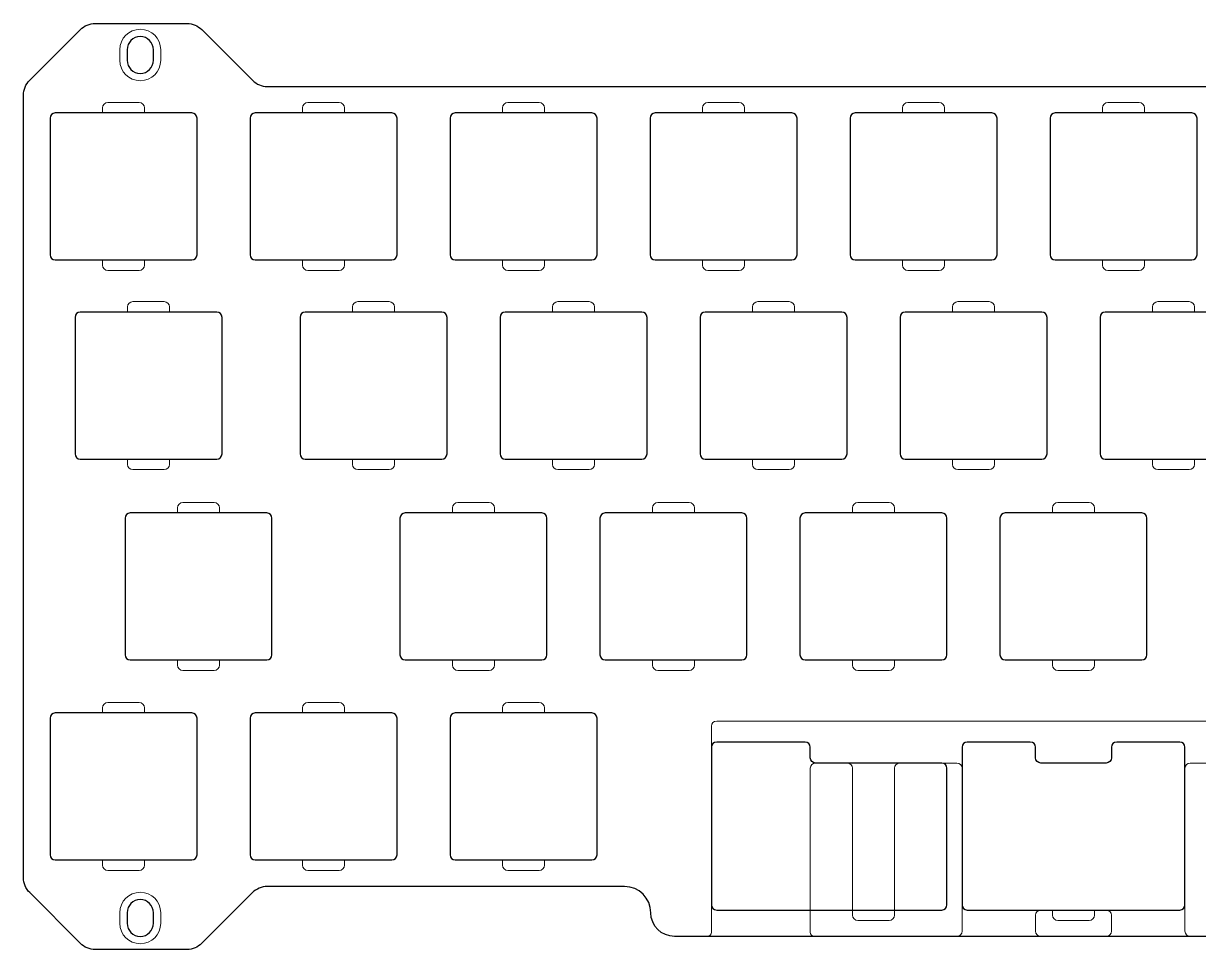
# Model space of a CAD drawing. Header units: millimetres. Extents: x 25 to 225, y 21 to 109.
# Drawn here: x 24.9 to 136.8, y 20.8 to 109 of the extents above; entities that cross this region are included whole.
import ezdxf

# ---------------------------------------------------------------- set-up
doc = ezdxf.new("R2010")
doc.units = ezdxf.units.MM
doc.header["$MEASUREMENT"] = 0
doc.layers.add('Throughcut', color=7, linetype='Continuous', lineweight=0)
doc.layers.add('Undercut', color=7, linetype='Continuous', lineweight=0)

msp = doc.modelspace()

# ---------------------------------------------------------------- linework, layer by layer
at = {"layer": 'Throughcut', "color": 18, "lineweight": 25, "true_color": 0x000000}
for points, knots in [([(24.87, 65.03), (24.87, 65.03), (24.87, 27.64), (24.87, 27.64), (24.87, 27.11), (25.08, 26.6), (25.46, 26.23), (25.46, 26.23), (30.28, 21.4), (30.28, 21.4), (30.66, 21.02), (31.17, 20.81), (31.7, 20.81), (31.7, 20.81), (40.44, 20.81), (40.44, 20.81), (40.97, 20.81), (41.48, 21.02), (41.86, 21.4), (41.86, 21.4), (46.68, 26.23), (46.68, 26.23), (47.05, 26.59), (47.55, 26.8), (48.07, 26.81), (48.07, 26.81), (82.12, 26.81), (82.12, 26.81), (83.5, 26.81), (84.62, 25.69), (84.62, 24.31), (84.62, 23.06), (85.64, 22.05), (86.89, 22.05), (86.89, 22.05), (163.18, 22.05), (163.18, 22.05), (164.43, 22.05), (165.44, 23.06), (165.44, 24.31), (165.44, 24.31), (165.44, 24.31), (165.44, 24.31), (165.44, 25.69), (166.56, 26.81), (167.94, 26.81), (167.94, 26.81), (201.99, 26.81), (201.99, 26.81), (202.52, 26.81), (203.03, 26.6), (203.4, 26.23), (203.4, 26.23), (208.23, 21.4), (208.23, 21.4), (208.61, 21.02), (209.12, 20.81), (209.65, 20.81), (209.65, 20.81), (218.07, 20.81), (218.07, 20.81), (218.6, 20.81), (219.11, 21.02), (219.48, 21.4), (219.48, 21.4), (224.31, 26.22), (224.31, 26.22), (224.69, 26.6), (224.9, 27.11), (224.9, 27.64), (224.9, 27.64), (224.9, 102.18), (224.9, 102.18), (224.9, 102.71), (224.69, 103.22), (224.31, 103.6), (224.31, 103.6), (219.48, 108.43), (219.48, 108.43), (219.11, 108.8), (218.6, 109.01), (218.07, 109.01), (218.07, 109.01), (209.65, 109.01), (209.65, 109.01), (209.12, 109.01), (208.61, 108.8), (208.24, 108.43), (208.24, 108.43), (203.41, 103.6), (203.41, 103.6), (203.03, 103.22), (202.52, 103.01), (201.99, 103.01), (201.99, 103.01), (48.1, 103.01), (48.1, 103.01), (47.57, 103.01), (47.06, 103.22), (46.69, 103.6), (46.69, 103.6), (41.86, 108.43), (41.86, 108.43), (41.48, 108.8), (40.97, 109.01), (40.44, 109.01), (40.44, 109.01), (31.7, 109.01), (31.7, 109.01), (31.17, 109.01), (30.66, 108.8), (30.29, 108.43), (30.29, 108.43), (25.46, 103.6), (25.46, 103.6), (25.08, 103.22), (24.87, 102.71), (24.87, 102.18), (24.87, 102.18), (24.87, 65.03), (24.87, 65.03)], [0, 0, 0, 0, 1, 1, 1, 2, 2, 2, 3, 3, 3, 4, 4, 4, 5, 5, 5, 6, 6, 6, 7, 7, 7, 8, 8, 8, 9, 9, 9, 10, 10, 10, 11, 11, 11, 12, 12, 12, 13, 13, 13, 14, 14, 14, 15, 15, 15, 16, 16, 16, 17, 17, 17, 18, 18, 18, 19, 19, 19, 20, 20, 20, 21, 21, 21, 22, 22, 22, 23, 23, 23, 24, 24, 24, 25, 25, 25, 26, 26, 26, 27, 27, 27, 28, 28, 28, 29, 29, 29, 30, 30, 30, 31, 31, 31, 32, 32, 32, 33, 33, 33, 34, 34, 34, 35, 35, 35, 36, 36, 36, 37, 37, 37, 38, 38, 38, 39, 39, 39, 40, 40, 40, 40]), ([(35.99, 104.26), (35.99, 104.26), (35.99, 104.26), (35.99, 104.26), (35.3, 104.26), (34.74, 104.82), (34.74, 105.51), (34.74, 105.51), (34.74, 106.51), (34.74, 106.51), (34.74, 107.2), (35.3, 107.76), (35.99, 107.76), (35.99, 107.76), (35.99, 107.76), (35.99, 107.76), (36.68, 107.76), (37.24, 107.2), (37.24, 106.51), (37.24, 106.51), (37.24, 105.51), (37.24, 105.51), (37.24, 104.82), (36.68, 104.26), (35.99, 104.26)], [0, 0, 0, 0, 1, 1, 1, 2, 2, 2, 3, 3, 3, 4, 4, 4, 5, 5, 5, 6, 6, 6, 7, 7, 7, 8, 8, 8, 8]), ([(40.9, 86.49), (40.9, 86.49), (27.9, 86.49), (27.9, 86.49), (27.62, 86.49), (27.4, 86.71), (27.4, 86.99), (27.4, 86.99), (27.4, 99.99), (27.4, 99.99), (27.4, 100.26), (27.62, 100.49), (27.9, 100.49), (27.9, 100.49), (40.9, 100.49), (40.9, 100.49), (41.17, 100.49), (41.4, 100.26), (41.4, 99.99), (41.4, 99.99), (41.4, 86.99), (41.4, 86.99), (41.4, 86.71), (41.17, 86.49), (40.9, 86.49)], [0, 0, 0, 0, 1, 1, 1, 2, 2, 2, 3, 3, 3, 4, 4, 4, 5, 5, 5, 6, 6, 6, 7, 7, 7, 8, 8, 8, 8]), ([(59.95, 86.49), (59.95, 86.49), (46.95, 86.49), (46.95, 86.49), (46.67, 86.49), (46.45, 86.71), (46.45, 86.99), (46.45, 86.99), (46.45, 99.99), (46.45, 99.99), (46.45, 100.26), (46.67, 100.49), (46.95, 100.49), (46.95, 100.49), (59.95, 100.49), (59.95, 100.49), (60.22, 100.49), (60.45, 100.26), (60.45, 99.99), (60.45, 99.99), (60.45, 86.99), (60.45, 86.99), (60.45, 86.71), (60.22, 86.49), (59.95, 86.49)], [0, 0, 0, 0, 1, 1, 1, 2, 2, 2, 3, 3, 3, 4, 4, 4, 5, 5, 5, 6, 6, 6, 7, 7, 7, 8, 8, 8, 8]), ([(79, 86.49), (79, 86.49), (66, 86.49), (66, 86.49), (65.72, 86.49), (65.5, 86.71), (65.5, 86.99), (65.5, 86.99), (65.5, 99.99), (65.5, 99.99), (65.5, 100.26), (65.72, 100.49), (66, 100.49), (66, 100.49), (79, 100.49), (79, 100.49), (79.27, 100.49), (79.5, 100.26), (79.5, 99.99), (79.5, 99.99), (79.5, 86.99), (79.5, 86.99), (79.5, 86.71), (79.27, 86.49), (79, 86.49)], [0, 0, 0, 0, 1, 1, 1, 2, 2, 2, 3, 3, 3, 4, 4, 4, 5, 5, 5, 6, 6, 6, 7, 7, 7, 8, 8, 8, 8]), ([(98.05, 86.49), (98.05, 86.49), (85.05, 86.49), (85.05, 86.49), (84.77, 86.49), (84.55, 86.71), (84.55, 86.99), (84.55, 86.99), (84.55, 99.99), (84.55, 99.99), (84.55, 100.26), (84.77, 100.49), (85.05, 100.49), (85.05, 100.49), (98.05, 100.49), (98.05, 100.49), (98.32, 100.49), (98.55, 100.26), (98.55, 99.99), (98.55, 99.99), (98.55, 86.99), (98.55, 86.99), (98.55, 86.71), (98.32, 86.49), (98.05, 86.49)], [0, 0, 0, 0, 1, 1, 1, 2, 2, 2, 3, 3, 3, 4, 4, 4, 5, 5, 5, 6, 6, 6, 7, 7, 7, 8, 8, 8, 8]), ([(117.1, 86.49), (117.1, 86.49), (104.1, 86.49), (104.1, 86.49), (103.82, 86.49), (103.6, 86.71), (103.6, 86.99), (103.6, 86.99), (103.6, 99.99), (103.6, 99.99), (103.6, 100.26), (103.82, 100.49), (104.1, 100.49), (104.1, 100.49), (117.1, 100.49), (117.1, 100.49), (117.37, 100.49), (117.6, 100.26), (117.6, 99.99), (117.6, 99.99), (117.6, 86.99), (117.6, 86.99), (117.6, 86.71), (117.37, 86.49), (117.1, 86.49)], [0, 0, 0, 0, 1, 1, 1, 2, 2, 2, 3, 3, 3, 4, 4, 4, 5, 5, 5, 6, 6, 6, 7, 7, 7, 8, 8, 8, 8]), ([(136.15, 86.49), (136.15, 86.49), (123.15, 86.49), (123.15, 86.49), (122.87, 86.49), (122.65, 86.71), (122.65, 86.99), (122.65, 86.99), (122.65, 99.99), (122.65, 99.99), (122.65, 100.26), (122.87, 100.49), (123.15, 100.49), (123.15, 100.49), (136.15, 100.49), (136.15, 100.49), (136.42, 100.49), (136.65, 100.26), (136.65, 99.99), (136.65, 99.99), (136.65, 86.99), (136.65, 86.99), (136.65, 86.71), (136.42, 86.49), (136.15, 86.49)], [0, 0, 0, 0, 1, 1, 1, 2, 2, 2, 3, 3, 3, 4, 4, 4, 5, 5, 5, 6, 6, 6, 7, 7, 7, 8, 8, 8, 8]), ([(43.28, 67.52), (43.28, 67.52), (30.28, 67.52), (30.28, 67.52), (30, 67.52), (29.78, 67.74), (29.78, 68.02), (29.78, 68.02), (29.78, 81.02), (29.78, 81.02), (29.78, 81.3), (30, 81.52), (30.28, 81.52), (30.28, 81.52), (43.28, 81.52), (43.28, 81.52), (43.55, 81.52), (43.78, 81.3), (43.78, 81.02), (43.78, 81.02), (43.78, 68.02), (43.78, 68.02), (43.78, 67.74), (43.55, 67.52), (43.28, 67.52)], [0, 0, 0, 0, 1, 1, 1, 2, 2, 2, 3, 3, 3, 4, 4, 4, 5, 5, 5, 6, 6, 6, 7, 7, 7, 8, 8, 8, 8]), ([(64.71, 67.52), (64.71, 67.52), (51.71, 67.52), (51.71, 67.52), (51.43, 67.52), (51.21, 67.74), (51.21, 68.02), (51.21, 68.02), (51.21, 81.02), (51.21, 81.02), (51.21, 81.3), (51.43, 81.52), (51.71, 81.52), (51.71, 81.52), (64.71, 81.52), (64.71, 81.52), (64.98, 81.52), (65.21, 81.3), (65.21, 81.02), (65.21, 81.02), (65.21, 68.02), (65.21, 68.02), (65.21, 67.74), (64.98, 67.52), (64.71, 67.52)], [0, 0, 0, 0, 1, 1, 1, 2, 2, 2, 3, 3, 3, 4, 4, 4, 5, 5, 5, 6, 6, 6, 7, 7, 7, 8, 8, 8, 8]), ([(83.76, 67.52), (83.76, 67.52), (70.76, 67.52), (70.76, 67.52), (70.48, 67.52), (70.26, 67.74), (70.26, 68.02), (70.26, 68.02), (70.26, 81.02), (70.26, 81.02), (70.26, 81.3), (70.48, 81.52), (70.76, 81.52), (70.76, 81.52), (83.76, 81.52), (83.76, 81.52), (84.03, 81.52), (84.26, 81.3), (84.26, 81.02), (84.26, 81.02), (84.26, 68.02), (84.26, 68.02), (84.26, 67.74), (84.03, 67.52), (83.76, 67.52)], [0, 0, 0, 0, 1, 1, 1, 2, 2, 2, 3, 3, 3, 4, 4, 4, 5, 5, 5, 6, 6, 6, 7, 7, 7, 8, 8, 8, 8]), ([(102.81, 67.52), (102.81, 67.52), (89.81, 67.52), (89.81, 67.52), (89.53, 67.52), (89.31, 67.74), (89.31, 68.02), (89.31, 68.02), (89.31, 81.02), (89.31, 81.02), (89.31, 81.3), (89.53, 81.52), (89.81, 81.52), (89.81, 81.52), (102.81, 81.52), (102.81, 81.52), (103.08, 81.52), (103.31, 81.3), (103.31, 81.02), (103.31, 81.02), (103.31, 68.02), (103.31, 68.02), (103.31, 67.74), (103.08, 67.52), (102.81, 67.52)], [0, 0, 0, 0, 1, 1, 1, 2, 2, 2, 3, 3, 3, 4, 4, 4, 5, 5, 5, 6, 6, 6, 7, 7, 7, 8, 8, 8, 8]), ([(121.86, 67.52), (121.86, 67.52), (108.86, 67.52), (108.86, 67.52), (108.58, 67.52), (108.36, 67.74), (108.36, 68.02), (108.36, 68.02), (108.36, 81.02), (108.36, 81.02), (108.36, 81.3), (108.58, 81.52), (108.86, 81.52), (108.86, 81.52), (121.86, 81.52), (121.86, 81.52), (122.13, 81.52), (122.36, 81.3), (122.36, 81.02), (122.36, 81.02), (122.36, 68.02), (122.36, 68.02), (122.36, 67.74), (122.13, 67.52), (121.86, 67.52)], [0, 0, 0, 0, 1, 1, 1, 2, 2, 2, 3, 3, 3, 4, 4, 4, 5, 5, 5, 6, 6, 6, 7, 7, 7, 8, 8, 8, 8]), ([(140.91, 67.52), (140.91, 67.52), (127.91, 67.52), (127.91, 67.52), (127.63, 67.52), (127.41, 67.74), (127.41, 68.02), (127.41, 68.02), (127.41, 81.02), (127.41, 81.02), (127.41, 81.3), (127.63, 81.52), (127.91, 81.52), (127.91, 81.52), (140.91, 81.52), (140.91, 81.52), (141.18, 81.52), (141.41, 81.3), (141.41, 81.02), (141.41, 81.02), (141.41, 68.02), (141.41, 68.02), (141.41, 67.74), (141.18, 67.52), (140.91, 67.52)], [0, 0, 0, 0, 1, 1, 1, 2, 2, 2, 3, 3, 3, 4, 4, 4, 5, 5, 5, 6, 6, 6, 7, 7, 7, 8, 8, 8, 8]), ([(48.04, 48.39), (48.04, 48.39), (35.04, 48.39), (35.04, 48.39), (34.76, 48.39), (34.54, 48.61), (34.54, 48.89), (34.54, 48.89), (34.54, 61.89), (34.54, 61.89), (34.54, 62.16), (34.76, 62.39), (35.04, 62.39), (35.04, 62.39), (48.04, 62.39), (48.04, 62.39), (48.31, 62.39), (48.54, 62.16), (48.54, 61.89), (48.54, 61.89), (48.54, 48.89), (48.54, 48.89), (48.54, 48.61), (48.31, 48.39), (48.04, 48.39)], [0, 0, 0, 0, 1, 1, 1, 2, 2, 2, 3, 3, 3, 4, 4, 4, 5, 5, 5, 6, 6, 6, 7, 7, 7, 8, 8, 8, 8]), ([(74.23, 48.39), (74.23, 48.39), (61.23, 48.39), (61.23, 48.39), (60.96, 48.39), (60.73, 48.61), (60.73, 48.89), (60.73, 48.89), (60.73, 61.89), (60.73, 61.89), (60.73, 62.16), (60.96, 62.39), (61.23, 62.39), (61.23, 62.39), (74.23, 62.39), (74.23, 62.39), (74.51, 62.39), (74.73, 62.16), (74.73, 61.89), (74.73, 61.89), (74.73, 48.89), (74.73, 48.89), (74.73, 48.61), (74.51, 48.39), (74.23, 48.39)], [0, 0, 0, 0, 1, 1, 1, 2, 2, 2, 3, 3, 3, 4, 4, 4, 5, 5, 5, 6, 6, 6, 7, 7, 7, 8, 8, 8, 8]), ([(93.28, 48.39), (93.28, 48.39), (80.28, 48.39), (80.28, 48.39), (80.01, 48.39), (79.78, 48.61), (79.78, 48.89), (79.78, 48.89), (79.78, 61.89), (79.78, 61.89), (79.78, 62.16), (80.01, 62.39), (80.28, 62.39), (80.28, 62.39), (93.28, 62.39), (93.28, 62.39), (93.56, 62.39), (93.78, 62.16), (93.78, 61.89), (93.78, 61.89), (93.78, 48.89), (93.78, 48.89), (93.78, 48.61), (93.56, 48.39), (93.28, 48.39)], [0, 0, 0, 0, 1, 1, 1, 2, 2, 2, 3, 3, 3, 4, 4, 4, 5, 5, 5, 6, 6, 6, 7, 7, 7, 8, 8, 8, 8]), ([(112.33, 48.39), (112.33, 48.39), (99.33, 48.39), (99.33, 48.39), (99.06, 48.39), (98.83, 48.61), (98.83, 48.89), (98.83, 48.89), (98.83, 61.89), (98.83, 61.89), (98.83, 62.16), (99.06, 62.39), (99.33, 62.39), (99.33, 62.39), (112.33, 62.39), (112.33, 62.39), (112.61, 62.39), (112.83, 62.16), (112.83, 61.89), (112.83, 61.89), (112.83, 48.89), (112.83, 48.89), (112.83, 48.61), (112.61, 48.39), (112.33, 48.39)], [0, 0, 0, 0, 1, 1, 1, 2, 2, 2, 3, 3, 3, 4, 4, 4, 5, 5, 5, 6, 6, 6, 7, 7, 7, 8, 8, 8, 8]), ([(131.38, 48.39), (131.38, 48.39), (118.38, 48.39), (118.38, 48.39), (118.11, 48.39), (117.88, 48.61), (117.88, 48.89), (117.88, 48.89), (117.88, 61.89), (117.88, 61.89), (117.88, 62.16), (118.11, 62.39), (118.38, 62.39), (118.38, 62.39), (131.38, 62.39), (131.38, 62.39), (131.66, 62.39), (131.88, 62.16), (131.88, 61.89), (131.88, 61.89), (131.88, 48.89), (131.88, 48.89), (131.88, 48.61), (131.66, 48.39), (131.38, 48.39)], [0, 0, 0, 0, 1, 1, 1, 2, 2, 2, 3, 3, 3, 4, 4, 4, 5, 5, 5, 6, 6, 6, 7, 7, 7, 8, 8, 8, 8]), ([(40.9, 29.34), (40.9, 29.34), (27.9, 29.34), (27.9, 29.34), (27.62, 29.34), (27.4, 29.56), (27.4, 29.84), (27.4, 29.84), (27.4, 42.84), (27.4, 42.84), (27.4, 43.11), (27.62, 43.34), (27.9, 43.34), (27.9, 43.34), (40.9, 43.34), (40.9, 43.34), (41.17, 43.34), (41.4, 43.11), (41.4, 42.84), (41.4, 42.84), (41.4, 29.84), (41.4, 29.84), (41.4, 29.56), (41.17, 29.34), (40.9, 29.34)], [0, 0, 0, 0, 1, 1, 1, 2, 2, 2, 3, 3, 3, 4, 4, 4, 5, 5, 5, 6, 6, 6, 7, 7, 7, 8, 8, 8, 8]), ([(59.95, 29.34), (59.95, 29.34), (46.95, 29.34), (46.95, 29.34), (46.67, 29.34), (46.45, 29.56), (46.45, 29.84), (46.45, 29.84), (46.45, 42.84), (46.45, 42.84), (46.45, 43.11), (46.67, 43.34), (46.95, 43.34), (46.95, 43.34), (59.95, 43.34), (59.95, 43.34), (60.22, 43.34), (60.45, 43.11), (60.45, 42.84), (60.45, 42.84), (60.45, 29.84), (60.45, 29.84), (60.45, 29.56), (60.22, 29.34), (59.95, 29.34)], [0, 0, 0, 0, 1, 1, 1, 2, 2, 2, 3, 3, 3, 4, 4, 4, 5, 5, 5, 6, 6, 6, 7, 7, 7, 8, 8, 8, 8]), ([(79, 29.34), (79, 29.34), (66, 29.34), (66, 29.34), (65.72, 29.34), (65.5, 29.56), (65.5, 29.84), (65.5, 29.84), (65.5, 42.84), (65.5, 42.84), (65.5, 43.11), (65.72, 43.34), (66, 43.34), (66, 43.34), (79, 43.34), (79, 43.34), (79.27, 43.34), (79.5, 43.11), (79.5, 42.84), (79.5, 42.84), (79.5, 29.84), (79.5, 29.84), (79.5, 29.56), (79.27, 29.34), (79, 29.34)], [0, 0, 0, 0, 1, 1, 1, 2, 2, 2, 3, 3, 3, 4, 4, 4, 5, 5, 5, 6, 6, 6, 7, 7, 7, 8, 8, 8, 8]), ([(99.81, 39.07), (99.81, 38.8), (100.03, 38.57), (100.31, 38.57), (100.31, 38.57), (112.33, 38.57), (112.33, 38.57), (112.61, 38.57), (112.83, 38.35), (112.83, 38.07), (112.83, 38.07), (112.83, 25.07), (112.83, 25.07), (112.83, 24.8), (112.61, 24.57), (112.33, 24.57), (112.33, 24.57), (90.9, 24.57), (90.9, 24.57), (90.62, 24.57), (90.4, 24.8), (90.4, 25.07), (90.4, 25.07), (90.4, 40.07), (90.4, 40.07), (90.4, 40.35), (90.62, 40.57), (90.9, 40.57), (90.9, 40.57), (99.31, 40.57), (99.31, 40.57), (99.31, 40.57), (99.31, 40.57), (99.31, 40.57), (99.58, 40.57), (99.81, 40.34), (99.81, 40.07), (99.81, 40.07), (99.81, 39.07), (99.81, 39.07)], [0, 0, 0, 0, 1, 1, 1, 2, 2, 2, 3, 3, 3, 4, 4, 4, 5, 5, 5, 6, 6, 6, 7, 7, 7, 8, 8, 8, 9, 9, 9, 10, 10, 10, 11, 11, 11, 12, 12, 12, 13, 13, 13, 13]), ([(128, 38.57), (128.27, 38.57), (128.5, 38.79), (128.5, 39.07), (128.5, 39.07), (128.5, 40.07), (128.5, 40.07), (128.5, 40.35), (128.72, 40.57), (129, 40.57), (129, 40.57), (135, 40.57), (135, 40.57), (135.27, 40.57), (135.5, 40.35), (135.5, 40.07), (135.5, 40.07), (135.5, 25.07), (135.5, 25.07), (135.5, 24.8), (135.27, 24.57), (135, 24.57), (135, 24.57), (114.77, 24.57), (114.77, 24.57), (114.5, 24.57), (114.27, 24.8), (114.27, 25.07), (114.27, 25.07), (114.27, 40.07), (114.27, 40.07), (114.27, 40.35), (114.5, 40.57), (114.77, 40.57), (114.77, 40.57), (120.77, 40.57), (120.77, 40.57), (121.05, 40.57), (121.27, 40.35), (121.27, 40.07), (121.27, 40.07), (121.27, 39.07), (121.27, 39.07), (121.27, 38.79), (121.5, 38.57), (121.77, 38.57), (121.77, 38.57), (128, 38.57), (128, 38.57)], [0, 0, 0, 0, 1, 1, 1, 2, 2, 2, 3, 3, 3, 4, 4, 4, 5, 5, 5, 6, 6, 6, 7, 7, 7, 8, 8, 8, 9, 9, 9, 10, 10, 10, 11, 11, 11, 12, 12, 12, 13, 13, 13, 14, 14, 14, 15, 15, 15, 16, 16, 16, 16]), ([(35.99, 22.06), (35.99, 22.06), (35.99, 22.06), (35.99, 22.06), (35.3, 22.06), (34.74, 22.62), (34.74, 23.31), (34.74, 23.31), (34.74, 24.31), (34.74, 24.31), (34.74, 25), (35.3, 25.56), (35.99, 25.56), (35.99, 25.56), (35.99, 25.56), (35.99, 25.56), (36.68, 25.56), (37.24, 25), (37.24, 24.31), (37.24, 24.31), (37.24, 23.31), (37.24, 23.31), (37.24, 22.62), (36.68, 22.06), (35.99, 22.06)], [0, 0, 0, 0, 1, 1, 1, 2, 2, 2, 3, 3, 3, 4, 4, 4, 5, 5, 5, 6, 6, 6, 7, 7, 7, 8, 8, 8, 8])]:
    msp.add_open_spline(points, degree=3, knots=knots, dxfattribs=at)
at = {"layer": 'Undercut', "color": 18, "lineweight": 9, "true_color": 0x000000}
for points, knots in [([(35.99, 103.56), (35.99, 103.56), (35.99, 103.56), (35.99, 103.56), (34.91, 103.56), (34.04, 104.43), (34.04, 105.51), (34.04, 105.51), (34.04, 106.51), (34.04, 106.51), (34.04, 107.59), (34.91, 108.46), (35.99, 108.46), (35.99, 108.46), (35.99, 108.46), (35.99, 108.46), (37.07, 108.46), (37.94, 107.59), (37.94, 106.51), (37.94, 106.51), (37.94, 105.51), (37.94, 105.51), (37.94, 104.43), (37.07, 103.56), (35.99, 103.56)], [0, 0, 0, 0, 1, 1, 1, 2, 2, 2, 3, 3, 3, 4, 4, 4, 5, 5, 5, 6, 6, 6, 7, 7, 7, 8, 8, 8, 8]), ([(32.4, 86.49), (32.4, 86.49), (32.4, 85.99), (32.4, 85.99), (32.4, 85.71), (32.62, 85.49), (32.9, 85.49), (32.9, 85.49), (35.9, 85.49), (35.9, 85.49), (36.17, 85.49), (36.4, 85.71), (36.4, 85.99), (36.4, 85.99), (36.4, 86.49), (36.4, 86.49), (36.4, 86.49), (40.9, 86.49), (40.9, 86.49), (41.17, 86.49), (41.4, 86.71), (41.4, 86.99), (41.4, 86.99), (41.4, 99.99), (41.4, 99.99), (41.4, 100.26), (41.17, 100.49), (40.9, 100.49), (40.9, 100.49), (36.4, 100.49), (36.4, 100.49), (36.4, 100.49), (36.4, 100.99), (36.4, 100.99), (36.4, 101.26), (36.17, 101.49), (35.9, 101.49), (35.9, 101.49), (32.9, 101.49), (32.9, 101.49), (32.62, 101.49), (32.4, 101.26), (32.4, 100.99), (32.4, 100.99), (32.4, 100.49), (32.4, 100.49), (32.4, 100.49), (27.9, 100.49), (27.9, 100.49), (27.62, 100.49), (27.4, 100.26), (27.4, 99.99), (27.4, 99.99), (27.4, 86.99), (27.4, 86.99), (27.4, 86.71), (27.62, 86.49), (27.9, 86.49), (27.9, 86.49), (32.4, 86.49), (32.4, 86.49)], [0, 0, 0, 0, 1, 1, 1, 2, 2, 2, 3, 3, 3, 4, 4, 4, 5, 5, 5, 6, 6, 6, 7, 7, 7, 8, 8, 8, 9, 9, 9, 10, 10, 10, 11, 11, 11, 12, 12, 12, 13, 13, 13, 14, 14, 14, 15, 15, 15, 16, 16, 16, 17, 17, 17, 18, 18, 18, 19, 19, 19, 20, 20, 20, 20]), ([(51.45, 86.49), (51.45, 86.49), (51.45, 85.99), (51.45, 85.99), (51.45, 85.71), (51.67, 85.49), (51.95, 85.49), (51.95, 85.49), (54.95, 85.49), (54.95, 85.49), (55.22, 85.49), (55.45, 85.71), (55.45, 85.99), (55.45, 85.99), (55.45, 86.49), (55.45, 86.49), (55.45, 86.49), (59.95, 86.49), (59.95, 86.49), (60.22, 86.49), (60.45, 86.71), (60.45, 86.99), (60.45, 86.99), (60.45, 99.99), (60.45, 99.99), (60.45, 100.26), (60.22, 100.49), (59.95, 100.49), (59.95, 100.49), (55.45, 100.49), (55.45, 100.49), (55.45, 100.49), (55.45, 100.99), (55.45, 100.99), (55.45, 101.26), (55.22, 101.49), (54.95, 101.49), (54.95, 101.49), (51.95, 101.49), (51.95, 101.49), (51.67, 101.49), (51.45, 101.26), (51.45, 100.99), (51.45, 100.99), (51.45, 100.49), (51.45, 100.49), (51.45, 100.49), (46.95, 100.49), (46.95, 100.49), (46.67, 100.49), (46.45, 100.26), (46.45, 99.99), (46.45, 99.99), (46.45, 86.99), (46.45, 86.99), (46.45, 86.71), (46.67, 86.49), (46.95, 86.49), (46.95, 86.49), (51.45, 86.49), (51.45, 86.49)], [0, 0, 0, 0, 1, 1, 1, 2, 2, 2, 3, 3, 3, 4, 4, 4, 5, 5, 5, 6, 6, 6, 7, 7, 7, 8, 8, 8, 9, 9, 9, 10, 10, 10, 11, 11, 11, 12, 12, 12, 13, 13, 13, 14, 14, 14, 15, 15, 15, 16, 16, 16, 17, 17, 17, 18, 18, 18, 19, 19, 19, 20, 20, 20, 20]), ([(70.5, 86.49), (70.5, 86.49), (70.5, 85.99), (70.5, 85.99), (70.5, 85.71), (70.72, 85.49), (71, 85.49), (71, 85.49), (74, 85.49), (74, 85.49), (74.27, 85.49), (74.5, 85.71), (74.5, 85.99), (74.5, 85.99), (74.5, 86.49), (74.5, 86.49), (74.5, 86.49), (79, 86.49), (79, 86.49), (79.27, 86.49), (79.5, 86.71), (79.5, 86.99), (79.5, 86.99), (79.5, 99.99), (79.5, 99.99), (79.5, 100.26), (79.27, 100.49), (79, 100.49), (79, 100.49), (74.5, 100.49), (74.5, 100.49), (74.5, 100.49), (74.5, 100.99), (74.5, 100.99), (74.5, 101.26), (74.27, 101.49), (74, 101.49), (74, 101.49), (71, 101.49), (71, 101.49), (70.72, 101.49), (70.5, 101.26), (70.5, 100.99), (70.5, 100.99), (70.5, 100.49), (70.5, 100.49), (70.5, 100.49), (66, 100.49), (66, 100.49), (65.72, 100.49), (65.5, 100.26), (65.5, 99.99), (65.5, 99.99), (65.5, 86.99), (65.5, 86.99), (65.5, 86.71), (65.72, 86.49), (66, 86.49), (66, 86.49), (70.5, 86.49), (70.5, 86.49)], [0, 0, 0, 0, 1, 1, 1, 2, 2, 2, 3, 3, 3, 4, 4, 4, 5, 5, 5, 6, 6, 6, 7, 7, 7, 8, 8, 8, 9, 9, 9, 10, 10, 10, 11, 11, 11, 12, 12, 12, 13, 13, 13, 14, 14, 14, 15, 15, 15, 16, 16, 16, 17, 17, 17, 18, 18, 18, 19, 19, 19, 20, 20, 20, 20]), ([(89.55, 86.49), (89.55, 86.49), (89.55, 85.99), (89.55, 85.99), (89.55, 85.71), (89.77, 85.49), (90.05, 85.49), (90.05, 85.49), (93.05, 85.49), (93.05, 85.49), (93.32, 85.49), (93.55, 85.71), (93.55, 85.99), (93.55, 85.99), (93.55, 86.49), (93.55, 86.49), (93.55, 86.49), (98.05, 86.49), (98.05, 86.49), (98.32, 86.49), (98.55, 86.71), (98.55, 86.99), (98.55, 86.99), (98.55, 99.99), (98.55, 99.99), (98.55, 100.26), (98.32, 100.49), (98.05, 100.49), (98.05, 100.49), (93.55, 100.49), (93.55, 100.49), (93.55, 100.49), (93.55, 100.99), (93.55, 100.99), (93.55, 101.26), (93.32, 101.49), (93.05, 101.49), (93.05, 101.49), (90.05, 101.49), (90.05, 101.49), (89.77, 101.49), (89.55, 101.26), (89.55, 100.99), (89.55, 100.99), (89.55, 100.49), (89.55, 100.49), (89.55, 100.49), (85.05, 100.49), (85.05, 100.49), (84.77, 100.49), (84.55, 100.26), (84.55, 99.99), (84.55, 99.99), (84.55, 86.99), (84.55, 86.99), (84.55, 86.71), (84.77, 86.49), (85.05, 86.49), (85.05, 86.49), (89.55, 86.49), (89.55, 86.49)], [0, 0, 0, 0, 1, 1, 1, 2, 2, 2, 3, 3, 3, 4, 4, 4, 5, 5, 5, 6, 6, 6, 7, 7, 7, 8, 8, 8, 9, 9, 9, 10, 10, 10, 11, 11, 11, 12, 12, 12, 13, 13, 13, 14, 14, 14, 15, 15, 15, 16, 16, 16, 17, 17, 17, 18, 18, 18, 19, 19, 19, 20, 20, 20, 20]), ([(108.6, 86.49), (108.6, 86.49), (108.6, 85.99), (108.6, 85.99), (108.6, 85.71), (108.82, 85.49), (109.1, 85.49), (109.1, 85.49), (112.1, 85.49), (112.1, 85.49), (112.37, 85.49), (112.6, 85.71), (112.6, 85.99), (112.6, 85.99), (112.6, 86.49), (112.6, 86.49), (112.6, 86.49), (117.1, 86.49), (117.1, 86.49), (117.37, 86.49), (117.6, 86.71), (117.6, 86.99), (117.6, 86.99), (117.6, 99.99), (117.6, 99.99), (117.6, 100.26), (117.37, 100.49), (117.1, 100.49), (117.1, 100.49), (112.6, 100.49), (112.6, 100.49), (112.6, 100.49), (112.6, 100.99), (112.6, 100.99), (112.6, 101.26), (112.37, 101.49), (112.1, 101.49), (112.1, 101.49), (109.1, 101.49), (109.1, 101.49), (108.82, 101.49), (108.6, 101.26), (108.6, 100.99), (108.6, 100.99), (108.6, 100.49), (108.6, 100.49), (108.6, 100.49), (104.1, 100.49), (104.1, 100.49), (103.82, 100.49), (103.6, 100.26), (103.6, 99.99), (103.6, 99.99), (103.6, 86.99), (103.6, 86.99), (103.6, 86.71), (103.82, 86.49), (104.1, 86.49), (104.1, 86.49), (108.6, 86.49), (108.6, 86.49)], [0, 0, 0, 0, 1, 1, 1, 2, 2, 2, 3, 3, 3, 4, 4, 4, 5, 5, 5, 6, 6, 6, 7, 7, 7, 8, 8, 8, 9, 9, 9, 10, 10, 10, 11, 11, 11, 12, 12, 12, 13, 13, 13, 14, 14, 14, 15, 15, 15, 16, 16, 16, 17, 17, 17, 18, 18, 18, 19, 19, 19, 20, 20, 20, 20]), ([(127.65, 86.49), (127.65, 86.49), (127.65, 85.99), (127.65, 85.99), (127.65, 85.71), (127.87, 85.49), (128.15, 85.49), (128.15, 85.49), (131.15, 85.49), (131.15, 85.49), (131.42, 85.49), (131.65, 85.71), (131.65, 85.99), (131.65, 85.99), (131.65, 86.49), (131.65, 86.49), (131.65, 86.49), (136.15, 86.49), (136.15, 86.49), (136.42, 86.49), (136.65, 86.71), (136.65, 86.99), (136.65, 86.99), (136.65, 99.99), (136.65, 99.99), (136.65, 100.26), (136.42, 100.49), (136.15, 100.49), (136.15, 100.49), (131.65, 100.49), (131.65, 100.49), (131.65, 100.49), (131.65, 100.99), (131.65, 100.99), (131.65, 101.26), (131.42, 101.49), (131.15, 101.49), (131.15, 101.49), (128.15, 101.49), (128.15, 101.49), (127.87, 101.49), (127.65, 101.26), (127.65, 100.99), (127.65, 100.99), (127.65, 100.49), (127.65, 100.49), (127.65, 100.49), (123.15, 100.49), (123.15, 100.49), (122.87, 100.49), (122.65, 100.26), (122.65, 99.99), (122.65, 99.99), (122.65, 86.99), (122.65, 86.99), (122.65, 86.71), (122.87, 86.49), (123.15, 86.49), (123.15, 86.49), (127.65, 86.49), (127.65, 86.49)], [0, 0, 0, 0, 1, 1, 1, 2, 2, 2, 3, 3, 3, 4, 4, 4, 5, 5, 5, 6, 6, 6, 7, 7, 7, 8, 8, 8, 9, 9, 9, 10, 10, 10, 11, 11, 11, 12, 12, 12, 13, 13, 13, 14, 14, 14, 15, 15, 15, 16, 16, 16, 17, 17, 17, 18, 18, 18, 19, 19, 19, 20, 20, 20, 20]), ([(34.78, 67.52), (34.78, 67.52), (34.78, 67.02), (34.78, 67.02), (34.78, 66.74), (35, 66.52), (35.28, 66.52), (35.28, 66.52), (38.28, 66.52), (38.28, 66.52), (38.55, 66.52), (38.78, 66.74), (38.78, 67.02), (38.78, 67.02), (38.78, 67.52), (38.78, 67.52), (38.78, 67.52), (43.28, 67.52), (43.28, 67.52), (43.55, 67.52), (43.78, 67.74), (43.78, 68.02), (43.78, 68.02), (43.78, 81.02), (43.78, 81.02), (43.78, 81.3), (43.55, 81.52), (43.28, 81.52), (43.28, 81.52), (38.78, 81.52), (38.78, 81.52), (38.78, 81.52), (38.78, 82.02), (38.78, 82.02), (38.78, 82.3), (38.55, 82.52), (38.28, 82.52), (38.28, 82.52), (35.28, 82.52), (35.28, 82.52), (35, 82.52), (34.78, 82.3), (34.78, 82.02), (34.78, 82.02), (34.78, 81.52), (34.78, 81.52), (34.78, 81.52), (30.28, 81.52), (30.28, 81.52), (30, 81.52), (29.78, 81.3), (29.78, 81.02), (29.78, 81.02), (29.78, 68.02), (29.78, 68.02), (29.78, 67.74), (30, 67.52), (30.28, 67.52), (30.28, 67.52), (34.78, 67.52), (34.78, 67.52)], [0, 0, 0, 0, 1, 1, 1, 2, 2, 2, 3, 3, 3, 4, 4, 4, 5, 5, 5, 6, 6, 6, 7, 7, 7, 8, 8, 8, 9, 9, 9, 10, 10, 10, 11, 11, 11, 12, 12, 12, 13, 13, 13, 14, 14, 14, 15, 15, 15, 16, 16, 16, 17, 17, 17, 18, 18, 18, 19, 19, 19, 20, 20, 20, 20]), ([(56.21, 67.52), (56.21, 67.52), (56.21, 67.02), (56.21, 67.02), (56.21, 66.74), (56.43, 66.52), (56.71, 66.52), (56.71, 66.52), (59.71, 66.52), (59.71, 66.52), (59.98, 66.52), (60.21, 66.74), (60.21, 67.02), (60.21, 67.02), (60.21, 67.52), (60.21, 67.52), (60.21, 67.52), (64.71, 67.52), (64.71, 67.52), (64.98, 67.52), (65.21, 67.74), (65.21, 68.02), (65.21, 68.02), (65.21, 81.02), (65.21, 81.02), (65.21, 81.3), (64.98, 81.52), (64.71, 81.52), (64.71, 81.52), (60.21, 81.52), (60.21, 81.52), (60.21, 81.52), (60.21, 82.02), (60.21, 82.02), (60.21, 82.3), (59.98, 82.52), (59.71, 82.52), (59.71, 82.52), (56.71, 82.52), (56.71, 82.52), (56.43, 82.52), (56.21, 82.3), (56.21, 82.02), (56.21, 82.02), (56.21, 81.52), (56.21, 81.52), (56.21, 81.52), (51.71, 81.52), (51.71, 81.52), (51.43, 81.52), (51.21, 81.3), (51.21, 81.02), (51.21, 81.02), (51.21, 68.02), (51.21, 68.02), (51.21, 67.74), (51.43, 67.52), (51.71, 67.52), (51.71, 67.52), (56.21, 67.52), (56.21, 67.52)], [0, 0, 0, 0, 1, 1, 1, 2, 2, 2, 3, 3, 3, 4, 4, 4, 5, 5, 5, 6, 6, 6, 7, 7, 7, 8, 8, 8, 9, 9, 9, 10, 10, 10, 11, 11, 11, 12, 12, 12, 13, 13, 13, 14, 14, 14, 15, 15, 15, 16, 16, 16, 17, 17, 17, 18, 18, 18, 19, 19, 19, 20, 20, 20, 20]), ([(75.26, 67.52), (75.26, 67.52), (75.26, 67.02), (75.26, 67.02), (75.26, 66.74), (75.48, 66.52), (75.76, 66.52), (75.76, 66.52), (78.76, 66.52), (78.76, 66.52), (79.03, 66.52), (79.26, 66.74), (79.26, 67.02), (79.26, 67.02), (79.26, 67.52), (79.26, 67.52), (79.26, 67.52), (83.76, 67.52), (83.76, 67.52), (84.03, 67.52), (84.26, 67.74), (84.26, 68.02), (84.26, 68.02), (84.26, 81.02), (84.26, 81.02), (84.26, 81.3), (84.03, 81.52), (83.76, 81.52), (83.76, 81.52), (79.26, 81.52), (79.26, 81.52), (79.26, 81.52), (79.26, 82.02), (79.26, 82.02), (79.26, 82.3), (79.03, 82.52), (78.76, 82.52), (78.76, 82.52), (75.76, 82.52), (75.76, 82.52), (75.48, 82.52), (75.26, 82.3), (75.26, 82.02), (75.26, 82.02), (75.26, 81.52), (75.26, 81.52), (75.26, 81.52), (70.76, 81.52), (70.76, 81.52), (70.48, 81.52), (70.26, 81.3), (70.26, 81.02), (70.26, 81.02), (70.26, 68.02), (70.26, 68.02), (70.26, 67.74), (70.48, 67.52), (70.76, 67.52), (70.76, 67.52), (75.26, 67.52), (75.26, 67.52)], [0, 0, 0, 0, 1, 1, 1, 2, 2, 2, 3, 3, 3, 4, 4, 4, 5, 5, 5, 6, 6, 6, 7, 7, 7, 8, 8, 8, 9, 9, 9, 10, 10, 10, 11, 11, 11, 12, 12, 12, 13, 13, 13, 14, 14, 14, 15, 15, 15, 16, 16, 16, 17, 17, 17, 18, 18, 18, 19, 19, 19, 20, 20, 20, 20]), ([(94.31, 67.52), (94.31, 67.52), (94.31, 67.02), (94.31, 67.02), (94.31, 66.74), (94.53, 66.52), (94.81, 66.52), (94.81, 66.52), (97.81, 66.52), (97.81, 66.52), (98.08, 66.52), (98.31, 66.74), (98.31, 67.02), (98.31, 67.02), (98.31, 67.52), (98.31, 67.52), (98.31, 67.52), (102.81, 67.52), (102.81, 67.52), (103.08, 67.52), (103.31, 67.74), (103.31, 68.02), (103.31, 68.02), (103.31, 81.02), (103.31, 81.02), (103.31, 81.3), (103.08, 81.52), (102.81, 81.52), (102.81, 81.52), (98.31, 81.52), (98.31, 81.52), (98.31, 81.52), (98.31, 82.02), (98.31, 82.02), (98.31, 82.3), (98.08, 82.52), (97.81, 82.52), (97.81, 82.52), (94.81, 82.52), (94.81, 82.52), (94.53, 82.52), (94.31, 82.3), (94.31, 82.02), (94.31, 82.02), (94.31, 81.52), (94.31, 81.52), (94.31, 81.52), (89.81, 81.52), (89.81, 81.52), (89.53, 81.52), (89.31, 81.3), (89.31, 81.02), (89.31, 81.02), (89.31, 68.02), (89.31, 68.02), (89.31, 67.74), (89.53, 67.52), (89.81, 67.52), (89.81, 67.52), (94.31, 67.52), (94.31, 67.52)], [0, 0, 0, 0, 1, 1, 1, 2, 2, 2, 3, 3, 3, 4, 4, 4, 5, 5, 5, 6, 6, 6, 7, 7, 7, 8, 8, 8, 9, 9, 9, 10, 10, 10, 11, 11, 11, 12, 12, 12, 13, 13, 13, 14, 14, 14, 15, 15, 15, 16, 16, 16, 17, 17, 17, 18, 18, 18, 19, 19, 19, 20, 20, 20, 20]), ([(113.36, 67.52), (113.36, 67.52), (113.36, 67.02), (113.36, 67.02), (113.36, 66.74), (113.58, 66.52), (113.86, 66.52), (113.86, 66.52), (116.86, 66.52), (116.86, 66.52), (117.13, 66.52), (117.36, 66.74), (117.36, 67.02), (117.36, 67.02), (117.36, 67.52), (117.36, 67.52), (117.36, 67.52), (121.86, 67.52), (121.86, 67.52), (122.13, 67.52), (122.36, 67.74), (122.36, 68.02), (122.36, 68.02), (122.36, 81.02), (122.36, 81.02), (122.36, 81.3), (122.13, 81.52), (121.86, 81.52), (121.86, 81.52), (117.36, 81.52), (117.36, 81.52), (117.36, 81.52), (117.36, 82.02), (117.36, 82.02), (117.36, 82.3), (117.13, 82.52), (116.86, 82.52), (116.86, 82.52), (113.86, 82.52), (113.86, 82.52), (113.58, 82.52), (113.36, 82.3), (113.36, 82.02), (113.36, 82.02), (113.36, 81.52), (113.36, 81.52), (113.36, 81.52), (108.86, 81.52), (108.86, 81.52), (108.58, 81.52), (108.36, 81.3), (108.36, 81.02), (108.36, 81.02), (108.36, 68.02), (108.36, 68.02), (108.36, 67.74), (108.58, 67.52), (108.86, 67.52), (108.86, 67.52), (113.36, 67.52), (113.36, 67.52)], [0, 0, 0, 0, 1, 1, 1, 2, 2, 2, 3, 3, 3, 4, 4, 4, 5, 5, 5, 6, 6, 6, 7, 7, 7, 8, 8, 8, 9, 9, 9, 10, 10, 10, 11, 11, 11, 12, 12, 12, 13, 13, 13, 14, 14, 14, 15, 15, 15, 16, 16, 16, 17, 17, 17, 18, 18, 18, 19, 19, 19, 20, 20, 20, 20]), ([(132.41, 67.52), (132.41, 67.52), (132.41, 67.02), (132.41, 67.02), (132.41, 66.74), (132.63, 66.52), (132.91, 66.52), (132.91, 66.52), (135.91, 66.52), (135.91, 66.52), (136.18, 66.52), (136.41, 66.74), (136.41, 67.02), (136.41, 67.02), (136.41, 67.52), (136.41, 67.52), (136.41, 67.52), (140.91, 67.52), (140.91, 67.52), (141.18, 67.52), (141.41, 67.74), (141.41, 68.02), (141.41, 68.02), (141.41, 81.02), (141.41, 81.02), (141.41, 81.3), (141.18, 81.52), (140.91, 81.52), (140.91, 81.52), (136.41, 81.52), (136.41, 81.52), (136.41, 81.52), (136.41, 82.02), (136.41, 82.02), (136.41, 82.3), (136.18, 82.52), (135.91, 82.52), (135.91, 82.52), (132.91, 82.52), (132.91, 82.52), (132.63, 82.52), (132.41, 82.3), (132.41, 82.02), (132.41, 82.02), (132.41, 81.52), (132.41, 81.52), (132.41, 81.52), (127.91, 81.52), (127.91, 81.52), (127.63, 81.52), (127.41, 81.3), (127.41, 81.02), (127.41, 81.02), (127.41, 68.02), (127.41, 68.02), (127.41, 67.74), (127.63, 67.52), (127.91, 67.52), (127.91, 67.52), (132.41, 67.52), (132.41, 67.52)], [0, 0, 0, 0, 1, 1, 1, 2, 2, 2, 3, 3, 3, 4, 4, 4, 5, 5, 5, 6, 6, 6, 7, 7, 7, 8, 8, 8, 9, 9, 9, 10, 10, 10, 11, 11, 11, 12, 12, 12, 13, 13, 13, 14, 14, 14, 15, 15, 15, 16, 16, 16, 17, 17, 17, 18, 18, 18, 19, 19, 19, 20, 20, 20, 20]), ([(39.54, 48.39), (39.54, 48.39), (39.54, 47.89), (39.54, 47.89), (39.54, 47.61), (39.76, 47.39), (40.04, 47.39), (40.04, 47.39), (43.04, 47.39), (43.04, 47.39), (43.31, 47.39), (43.54, 47.61), (43.54, 47.89), (43.54, 47.89), (43.54, 48.39), (43.54, 48.39), (43.54, 48.39), (48.04, 48.39), (48.04, 48.39), (48.31, 48.39), (48.54, 48.61), (48.54, 48.89), (48.54, 48.89), (48.54, 61.89), (48.54, 61.89), (48.54, 62.16), (48.31, 62.39), (48.04, 62.39), (48.04, 62.39), (43.54, 62.39), (43.54, 62.39), (43.54, 62.39), (43.54, 62.89), (43.54, 62.89), (43.54, 63.16), (43.31, 63.39), (43.04, 63.39), (43.04, 63.39), (40.04, 63.39), (40.04, 63.39), (39.76, 63.39), (39.54, 63.16), (39.54, 62.89), (39.54, 62.89), (39.54, 62.39), (39.54, 62.39), (39.54, 62.39), (35.04, 62.39), (35.04, 62.39), (34.76, 62.39), (34.54, 62.16), (34.54, 61.89), (34.54, 61.89), (34.54, 48.89), (34.54, 48.89), (34.54, 48.61), (34.76, 48.39), (35.04, 48.39), (35.04, 48.39), (39.54, 48.39), (39.54, 48.39)], [0, 0, 0, 0, 1, 1, 1, 2, 2, 2, 3, 3, 3, 4, 4, 4, 5, 5, 5, 6, 6, 6, 7, 7, 7, 8, 8, 8, 9, 9, 9, 10, 10, 10, 11, 11, 11, 12, 12, 12, 13, 13, 13, 14, 14, 14, 15, 15, 15, 16, 16, 16, 17, 17, 17, 18, 18, 18, 19, 19, 19, 20, 20, 20, 20]), ([(65.73, 48.39), (65.73, 48.39), (65.73, 47.89), (65.73, 47.89), (65.73, 47.61), (65.96, 47.39), (66.23, 47.39), (66.23, 47.39), (69.23, 47.39), (69.23, 47.39), (69.51, 47.39), (69.73, 47.61), (69.73, 47.89), (69.73, 47.89), (69.73, 48.39), (69.73, 48.39), (69.73, 48.39), (74.23, 48.39), (74.23, 48.39), (74.51, 48.39), (74.73, 48.61), (74.73, 48.89), (74.73, 48.89), (74.73, 61.89), (74.73, 61.89), (74.73, 62.16), (74.51, 62.39), (74.23, 62.39), (74.23, 62.39), (69.73, 62.39), (69.73, 62.39), (69.73, 62.39), (69.73, 62.89), (69.73, 62.89), (69.73, 63.16), (69.51, 63.39), (69.23, 63.39), (69.23, 63.39), (66.23, 63.39), (66.23, 63.39), (65.96, 63.39), (65.73, 63.16), (65.73, 62.89), (65.73, 62.89), (65.73, 62.39), (65.73, 62.39), (65.73, 62.39), (61.23, 62.39), (61.23, 62.39), (60.96, 62.39), (60.73, 62.16), (60.73, 61.89), (60.73, 61.89), (60.73, 48.89), (60.73, 48.89), (60.73, 48.61), (60.96, 48.39), (61.23, 48.39), (61.23, 48.39), (65.73, 48.39), (65.73, 48.39)], [0, 0, 0, 0, 1, 1, 1, 2, 2, 2, 3, 3, 3, 4, 4, 4, 5, 5, 5, 6, 6, 6, 7, 7, 7, 8, 8, 8, 9, 9, 9, 10, 10, 10, 11, 11, 11, 12, 12, 12, 13, 13, 13, 14, 14, 14, 15, 15, 15, 16, 16, 16, 17, 17, 17, 18, 18, 18, 19, 19, 19, 20, 20, 20, 20]), ([(84.78, 48.39), (84.78, 48.39), (84.78, 47.89), (84.78, 47.89), (84.78, 47.61), (85.01, 47.39), (85.28, 47.39), (85.28, 47.39), (88.28, 47.39), (88.28, 47.39), (88.56, 47.39), (88.78, 47.61), (88.78, 47.89), (88.78, 47.89), (88.78, 48.39), (88.78, 48.39), (88.78, 48.39), (93.28, 48.39), (93.28, 48.39), (93.56, 48.39), (93.78, 48.61), (93.78, 48.89), (93.78, 48.89), (93.78, 61.89), (93.78, 61.89), (93.78, 62.16), (93.56, 62.39), (93.28, 62.39), (93.28, 62.39), (88.78, 62.39), (88.78, 62.39), (88.78, 62.39), (88.78, 62.89), (88.78, 62.89), (88.78, 63.16), (88.56, 63.39), (88.28, 63.39), (88.28, 63.39), (85.28, 63.39), (85.28, 63.39), (85.01, 63.39), (84.78, 63.16), (84.78, 62.89), (84.78, 62.89), (84.78, 62.39), (84.78, 62.39), (84.78, 62.39), (80.28, 62.39), (80.28, 62.39), (80.01, 62.39), (79.78, 62.16), (79.78, 61.89), (79.78, 61.89), (79.78, 48.89), (79.78, 48.89), (79.78, 48.61), (80.01, 48.39), (80.28, 48.39), (80.28, 48.39), (84.78, 48.39), (84.78, 48.39)], [0, 0, 0, 0, 1, 1, 1, 2, 2, 2, 3, 3, 3, 4, 4, 4, 5, 5, 5, 6, 6, 6, 7, 7, 7, 8, 8, 8, 9, 9, 9, 10, 10, 10, 11, 11, 11, 12, 12, 12, 13, 13, 13, 14, 14, 14, 15, 15, 15, 16, 16, 16, 17, 17, 17, 18, 18, 18, 19, 19, 19, 20, 20, 20, 20]), ([(103.83, 48.39), (103.83, 48.39), (103.83, 47.89), (103.83, 47.89), (103.83, 47.61), (104.06, 47.39), (104.33, 47.39), (104.33, 47.39), (107.33, 47.39), (107.33, 47.39), (107.61, 47.39), (107.83, 47.61), (107.83, 47.89), (107.83, 47.89), (107.83, 48.39), (107.83, 48.39), (107.83, 48.39), (112.33, 48.39), (112.33, 48.39), (112.61, 48.39), (112.83, 48.61), (112.83, 48.89), (112.83, 48.89), (112.83, 61.89), (112.83, 61.89), (112.83, 62.16), (112.61, 62.39), (112.33, 62.39), (112.33, 62.39), (107.83, 62.39), (107.83, 62.39), (107.83, 62.39), (107.83, 62.89), (107.83, 62.89), (107.83, 63.16), (107.61, 63.39), (107.33, 63.39), (107.33, 63.39), (104.33, 63.39), (104.33, 63.39), (104.06, 63.39), (103.83, 63.16), (103.83, 62.89), (103.83, 62.89), (103.83, 62.39), (103.83, 62.39), (103.83, 62.39), (99.33, 62.39), (99.33, 62.39), (99.06, 62.39), (98.83, 62.16), (98.83, 61.89), (98.83, 61.89), (98.83, 48.89), (98.83, 48.89), (98.83, 48.61), (99.06, 48.39), (99.33, 48.39), (99.33, 48.39), (103.83, 48.39), (103.83, 48.39)], [0, 0, 0, 0, 1, 1, 1, 2, 2, 2, 3, 3, 3, 4, 4, 4, 5, 5, 5, 6, 6, 6, 7, 7, 7, 8, 8, 8, 9, 9, 9, 10, 10, 10, 11, 11, 11, 12, 12, 12, 13, 13, 13, 14, 14, 14, 15, 15, 15, 16, 16, 16, 17, 17, 17, 18, 18, 18, 19, 19, 19, 20, 20, 20, 20]), ([(122.88, 48.39), (122.88, 48.39), (122.88, 47.89), (122.88, 47.89), (122.88, 47.61), (123.11, 47.39), (123.38, 47.39), (123.38, 47.39), (126.38, 47.39), (126.38, 47.39), (126.66, 47.39), (126.88, 47.61), (126.88, 47.89), (126.88, 47.89), (126.88, 48.39), (126.88, 48.39), (126.88, 48.39), (131.38, 48.39), (131.38, 48.39), (131.66, 48.39), (131.88, 48.61), (131.88, 48.89), (131.88, 48.89), (131.88, 61.89), (131.88, 61.89), (131.88, 62.16), (131.66, 62.39), (131.38, 62.39), (131.38, 62.39), (126.88, 62.39), (126.88, 62.39), (126.88, 62.39), (126.88, 62.89), (126.88, 62.89), (126.88, 63.16), (126.66, 63.39), (126.38, 63.39), (126.38, 63.39), (123.38, 63.39), (123.38, 63.39), (123.11, 63.39), (122.88, 63.16), (122.88, 62.89), (122.88, 62.89), (122.88, 62.39), (122.88, 62.39), (122.88, 62.39), (118.38, 62.39), (118.38, 62.39), (118.11, 62.39), (117.88, 62.16), (117.88, 61.89), (117.88, 61.89), (117.88, 48.89), (117.88, 48.89), (117.88, 48.61), (118.11, 48.39), (118.38, 48.39), (118.38, 48.39), (122.88, 48.39), (122.88, 48.39)], [0, 0, 0, 0, 1, 1, 1, 2, 2, 2, 3, 3, 3, 4, 4, 4, 5, 5, 5, 6, 6, 6, 7, 7, 7, 8, 8, 8, 9, 9, 9, 10, 10, 10, 11, 11, 11, 12, 12, 12, 13, 13, 13, 14, 14, 14, 15, 15, 15, 16, 16, 16, 17, 17, 17, 18, 18, 18, 19, 19, 19, 20, 20, 20, 20]), ([(32.4, 29.34), (32.4, 29.34), (32.4, 28.84), (32.4, 28.84), (32.4, 28.56), (32.62, 28.34), (32.9, 28.34), (32.9, 28.34), (35.9, 28.34), (35.9, 28.34), (36.17, 28.34), (36.4, 28.56), (36.4, 28.84), (36.4, 28.84), (36.4, 29.34), (36.4, 29.34), (36.4, 29.34), (40.9, 29.34), (40.9, 29.34), (41.17, 29.34), (41.4, 29.56), (41.4, 29.84), (41.4, 29.84), (41.4, 42.84), (41.4, 42.84), (41.4, 43.11), (41.17, 43.34), (40.9, 43.34), (40.9, 43.34), (36.4, 43.34), (36.4, 43.34), (36.4, 43.34), (36.4, 43.84), (36.4, 43.84), (36.4, 44.11), (36.17, 44.34), (35.9, 44.34), (35.9, 44.34), (32.9, 44.34), (32.9, 44.34), (32.62, 44.34), (32.4, 44.11), (32.4, 43.84), (32.4, 43.84), (32.4, 43.34), (32.4, 43.34), (32.4, 43.34), (27.9, 43.34), (27.9, 43.34), (27.62, 43.34), (27.4, 43.11), (27.4, 42.84), (27.4, 42.84), (27.4, 29.84), (27.4, 29.84), (27.4, 29.56), (27.62, 29.34), (27.9, 29.34), (27.9, 29.34), (32.4, 29.34), (32.4, 29.34)], [0, 0, 0, 0, 1, 1, 1, 2, 2, 2, 3, 3, 3, 4, 4, 4, 5, 5, 5, 6, 6, 6, 7, 7, 7, 8, 8, 8, 9, 9, 9, 10, 10, 10, 11, 11, 11, 12, 12, 12, 13, 13, 13, 14, 14, 14, 15, 15, 15, 16, 16, 16, 17, 17, 17, 18, 18, 18, 19, 19, 19, 20, 20, 20, 20]), ([(51.45, 29.34), (51.45, 29.34), (51.45, 28.84), (51.45, 28.84), (51.45, 28.56), (51.67, 28.34), (51.95, 28.34), (51.95, 28.34), (54.95, 28.34), (54.95, 28.34), (55.22, 28.34), (55.45, 28.56), (55.45, 28.84), (55.45, 28.84), (55.45, 29.34), (55.45, 29.34), (55.45, 29.34), (59.95, 29.34), (59.95, 29.34), (60.22, 29.34), (60.45, 29.56), (60.45, 29.84), (60.45, 29.84), (60.45, 42.84), (60.45, 42.84), (60.45, 43.11), (60.22, 43.34), (59.95, 43.34), (59.95, 43.34), (55.45, 43.34), (55.45, 43.34), (55.45, 43.34), (55.45, 43.84), (55.45, 43.84), (55.45, 44.11), (55.22, 44.34), (54.95, 44.34), (54.95, 44.34), (51.95, 44.34), (51.95, 44.34), (51.67, 44.34), (51.45, 44.11), (51.45, 43.84), (51.45, 43.84), (51.45, 43.34), (51.45, 43.34), (51.45, 43.34), (46.95, 43.34), (46.95, 43.34), (46.67, 43.34), (46.45, 43.11), (46.45, 42.84), (46.45, 42.84), (46.45, 29.84), (46.45, 29.84), (46.45, 29.56), (46.67, 29.34), (46.95, 29.34), (46.95, 29.34), (51.45, 29.34), (51.45, 29.34)], [0, 0, 0, 0, 1, 1, 1, 2, 2, 2, 3, 3, 3, 4, 4, 4, 5, 5, 5, 6, 6, 6, 7, 7, 7, 8, 8, 8, 9, 9, 9, 10, 10, 10, 11, 11, 11, 12, 12, 12, 13, 13, 13, 14, 14, 14, 15, 15, 15, 16, 16, 16, 17, 17, 17, 18, 18, 18, 19, 19, 19, 20, 20, 20, 20]), ([(70.5, 29.34), (70.5, 29.34), (70.5, 28.84), (70.5, 28.84), (70.5, 28.56), (70.72, 28.34), (71, 28.34), (71, 28.34), (74, 28.34), (74, 28.34), (74.27, 28.34), (74.5, 28.56), (74.5, 28.84), (74.5, 28.84), (74.5, 29.34), (74.5, 29.34), (74.5, 29.34), (79, 29.34), (79, 29.34), (79.27, 29.34), (79.5, 29.56), (79.5, 29.84), (79.5, 29.84), (79.5, 42.84), (79.5, 42.84), (79.5, 43.11), (79.27, 43.34), (79, 43.34), (79, 43.34), (74.5, 43.34), (74.5, 43.34), (74.5, 43.34), (74.5, 43.84), (74.5, 43.84), (74.5, 44.11), (74.27, 44.34), (74, 44.34), (74, 44.34), (71, 44.34), (71, 44.34), (70.72, 44.34), (70.5, 44.11), (70.5, 43.84), (70.5, 43.84), (70.5, 43.34), (70.5, 43.34), (70.5, 43.34), (66, 43.34), (66, 43.34), (65.72, 43.34), (65.5, 43.11), (65.5, 42.84), (65.5, 42.84), (65.5, 29.84), (65.5, 29.84), (65.5, 29.56), (65.72, 29.34), (66, 29.34), (66, 29.34), (70.5, 29.34), (70.5, 29.34)], [0, 0, 0, 0, 1, 1, 1, 2, 2, 2, 3, 3, 3, 4, 4, 4, 5, 5, 5, 6, 6, 6, 7, 7, 7, 8, 8, 8, 9, 9, 9, 10, 10, 10, 11, 11, 11, 12, 12, 12, 13, 13, 13, 14, 14, 14, 15, 15, 15, 16, 16, 16, 17, 17, 17, 18, 18, 18, 19, 19, 19, 20, 20, 20, 20]), ([(103.33, 38.57), (103.33, 38.57), (100.31, 38.57), (100.31, 38.57), (100.03, 38.57), (99.81, 38.35), (99.81, 38.07), (99.81, 38.07), (99.81, 22.45), (99.81, 22.45), (99.81, 22.23), (99.99, 22.05), (100.21, 22.05), (100.21, 22.05), (90, 22.05), (90, 22.05), (90.22, 22.05), (90.4, 22.23), (90.4, 22.45), (90.4, 22.45), (90.4, 42.07), (90.4, 42.07), (90.4, 42.35), (90.62, 42.57), (90.9, 42.57), (90.9, 42.57), (158.87, 42.57), (158.87, 42.57), (159.15, 42.57), (159.37, 42.35), (159.37, 42.07), (159.37, 42.07), (159.37, 22.45), (159.37, 22.45), (159.37, 22.23), (159.55, 22.05), (159.77, 22.05), (159.77, 22.05), (149.56, 22.05), (149.56, 22.05), (149.78, 22.05), (149.96, 22.23), (149.96, 22.45), (149.96, 22.45), (149.96, 38.07), (149.96, 38.07), (149.96, 38.35), (149.73, 38.57), (149.46, 38.57), (149.46, 38.57), (146.43, 38.57), (146.43, 38.57), (146.16, 38.57), (145.93, 38.35), (145.93, 38.07), (145.93, 38.07), (145.93, 24.07), (145.93, 24.07), (145.93, 23.8), (145.71, 23.57), (145.43, 23.57), (145.43, 23.57), (142.43, 23.57), (142.43, 23.57), (142.16, 23.57), (141.93, 23.8), (141.93, 24.07), (141.93, 24.07), (141.93, 38.07), (141.93, 38.07), (141.93, 38.35), (141.71, 38.57), (141.43, 38.57), (141.43, 38.57), (136, 38.57), (136, 38.57), (135.72, 38.57), (135.5, 38.35), (135.5, 38.07), (135.5, 38.07), (135.5, 22.55), (135.5, 22.55), (135.5, 22.27), (135.72, 22.05), (136, 22.05), (136, 22.05), (128, 22.05), (128, 22.05), (128.27, 22.05), (128.5, 22.27), (128.5, 22.55), (128.5, 22.55), (128.5, 24.07), (128.5, 24.07), (128.5, 24.35), (128.27, 24.57), (128, 24.57), (127.36, 24.57), (126.88, 24.57), (126.88, 24.57), (126.88, 24.57), (126.88, 24.07), (126.88, 24.07), (126.88, 23.8), (126.66, 23.57), (126.38, 23.57), (126.38, 23.57), (123.38, 23.57), (123.38, 23.57), (123.11, 23.57), (122.88, 23.8), (122.88, 24.07), (122.88, 24.07), (122.88, 24.57), (122.88, 24.57), (122.88, 24.57), (122.41, 24.57), (121.77, 24.57), (121.5, 24.57), (121.27, 24.35), (121.27, 24.07), (121.27, 24.07), (121.27, 22.55), (121.27, 22.55), (121.27, 22.27), (121.5, 22.05), (121.77, 22.05), (121.77, 22.05), (113.77, 22.05), (113.77, 22.05), (114.05, 22.05), (114.27, 22.27), (114.27, 22.55), (114.27, 22.55), (114.27, 38.07), (114.27, 38.07), (114.27, 38.35), (114.05, 38.57), (113.77, 38.57), (113.77, 38.57), (108.33, 38.57), (108.33, 38.57), (108.06, 38.57), (107.83, 38.35), (107.83, 38.07), (107.83, 38.07), (107.83, 24.07), (107.83, 24.07), (107.83, 23.8), (107.61, 23.57), (107.33, 23.57), (107.33, 23.57), (104.33, 23.57), (104.33, 23.57), (104.06, 23.57), (103.83, 23.8), (103.83, 24.07), (103.83, 24.07), (103.83, 38.07), (103.83, 38.07), (103.83, 38.35), (103.61, 38.57), (103.33, 38.57)], [0, 0, 0, 0, 1, 1, 1, 2, 2, 2, 3, 3, 3, 4, 4, 4, 5, 5, 5, 6, 6, 6, 7, 7, 7, 8, 8, 8, 9, 9, 9, 10, 10, 10, 11, 11, 11, 12, 12, 12, 13, 13, 13, 14, 14, 14, 15, 15, 15, 16, 16, 16, 17, 17, 17, 18, 18, 18, 19, 19, 19, 20, 20, 20, 21, 21, 21, 22, 22, 22, 23, 23, 23, 24, 24, 24, 25, 25, 25, 26, 26, 26, 27, 27, 27, 28, 28, 28, 29, 29, 29, 30, 30, 30, 31, 31, 31, 32, 32, 32, 33, 33, 33, 34, 34, 34, 35, 35, 35, 36, 36, 36, 37, 37, 37, 38, 38, 38, 39, 39, 39, 40, 40, 40, 41, 41, 41, 42, 42, 42, 43, 43, 43, 44, 44, 44, 45, 45, 45, 46, 46, 46, 47, 47, 47, 48, 48, 48, 49, 49, 49, 50, 50, 50, 51, 51, 51, 52, 52, 52, 53, 53, 53, 54, 54, 54, 54]), ([(35.99, 21.36), (35.99, 21.36), (35.99, 21.36), (35.99, 21.36), (34.91, 21.36), (34.04, 22.23), (34.04, 23.31), (34.04, 23.31), (34.04, 24.31), (34.04, 24.31), (34.04, 25.39), (34.91, 26.26), (35.99, 26.26), (35.99, 26.26), (35.99, 26.26), (35.99, 26.26), (37.07, 26.26), (37.94, 25.39), (37.94, 24.31), (37.94, 24.31), (37.94, 23.31), (37.94, 23.31), (37.94, 22.23), (37.07, 21.36), (35.99, 21.36)], [0, 0, 0, 0, 1, 1, 1, 2, 2, 2, 3, 3, 3, 4, 4, 4, 5, 5, 5, 6, 6, 6, 7, 7, 7, 8, 8, 8, 8])]:
    msp.add_open_spline(points, degree=3, knots=knots, dxfattribs=at)

doc.saveas('drawing.dxf')
